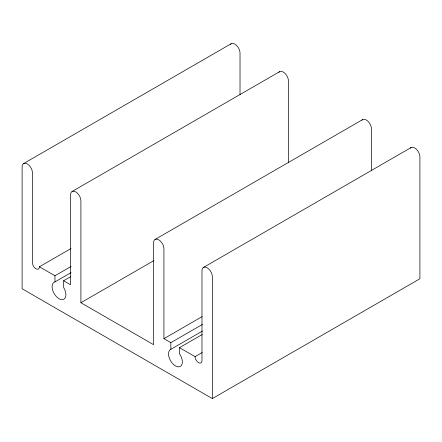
<?xml version="1.0" encoding="UTF-8"?>
<svg xmlns="http://www.w3.org/2000/svg" width="442" height="442" viewBox="0 0 442 442"><rect width="100%" height="100%" fill="white"/><g stroke="black" fill="none" stroke-linecap="round" stroke-linejoin="round"><path stroke-width="0.66" d="M202.154 334.572L179.491 347.661L179.491 353.788A9.785 5.647 60 0 1 180.75 366.125A9.785 5.647 60 0 1 170.629 360.893A9.785 5.647 60 0 1 170.844 349.313L170.844 342.666L163.927 338.671L163.927 248.802A7.337 4.238 60 0 0 158.733 239.813A7.337 4.238 60 0 0 153.545 242.807L153.545 344.661L80.903 302.726L80.903 200.872A7.337 4.238 60 0 0 75.715 191.883A7.337 4.238 60 0 0 70.527 194.878L70.527 284.747L63.609 280.753L63.609 287.405A9.785 5.647 60 0 1 63.819 299.228A9.785 5.647 60 0 1 53.703 292.775A9.785 5.647 60 0 1 54.963 281.891L54.963 275.764L39.393 266.775A4.89 2.823 60 0 1 35.935 268.775A4.89 2.823 60 0 1 32.476 262.78L32.476 172.91A7.337 4.238 60 0 0 27.288 163.921A7.337 4.238 60 0 0 22.1 166.921L22.1 288.742L212.353 398.585L419.9 278.758L419.9 156.932A7.337 4.238 60 0 0 416.193 149.053A7.337 4.238 60 0 0 410.369 148.153M23.619 163.562L231.166 43.73M72.046 191.519L279.593 71.692M39.393 266.775L71.007 248.526M54.963 275.764L71.063 266.465M54.963 281.891L71.068 272.598M63.609 280.753L70.764 276.626M155.065 239.448L362.617 119.622M80.903 302.726L153.667 260.714M203.497 267.41L411.043 147.584M163.927 338.671L202.093 316.632M170.844 342.666L202.453 324.417M170.844 349.313L202.453 331.064M179.491 347.661L195.055 356.644L202.215 352.512M371.473 170.606L371.473 128.976A7.337 4.238 60 0 0 367.766 121.091A7.337 4.238 60 0 0 361.943 120.191M288.455 162.794L288.455 81.041A7.337 4.238 60 0 0 284.747 73.162A7.337 4.238 60 0 0 278.924 72.261M240.023 94.715L240.023 53.084A7.337 4.238 60 0 0 236.315 45.2A7.337 4.238 60 0 0 230.492 44.299M212.353 398.585L212.353 276.758A7.337 4.238 60 0 0 207.165 267.775A7.337 4.238 60 0 0 201.977 270.769L201.977 360.639A4.89 2.823 60 0 1 198.513 362.639A4.89 2.823 60 0 1 195.055 356.644"/></g></svg>
